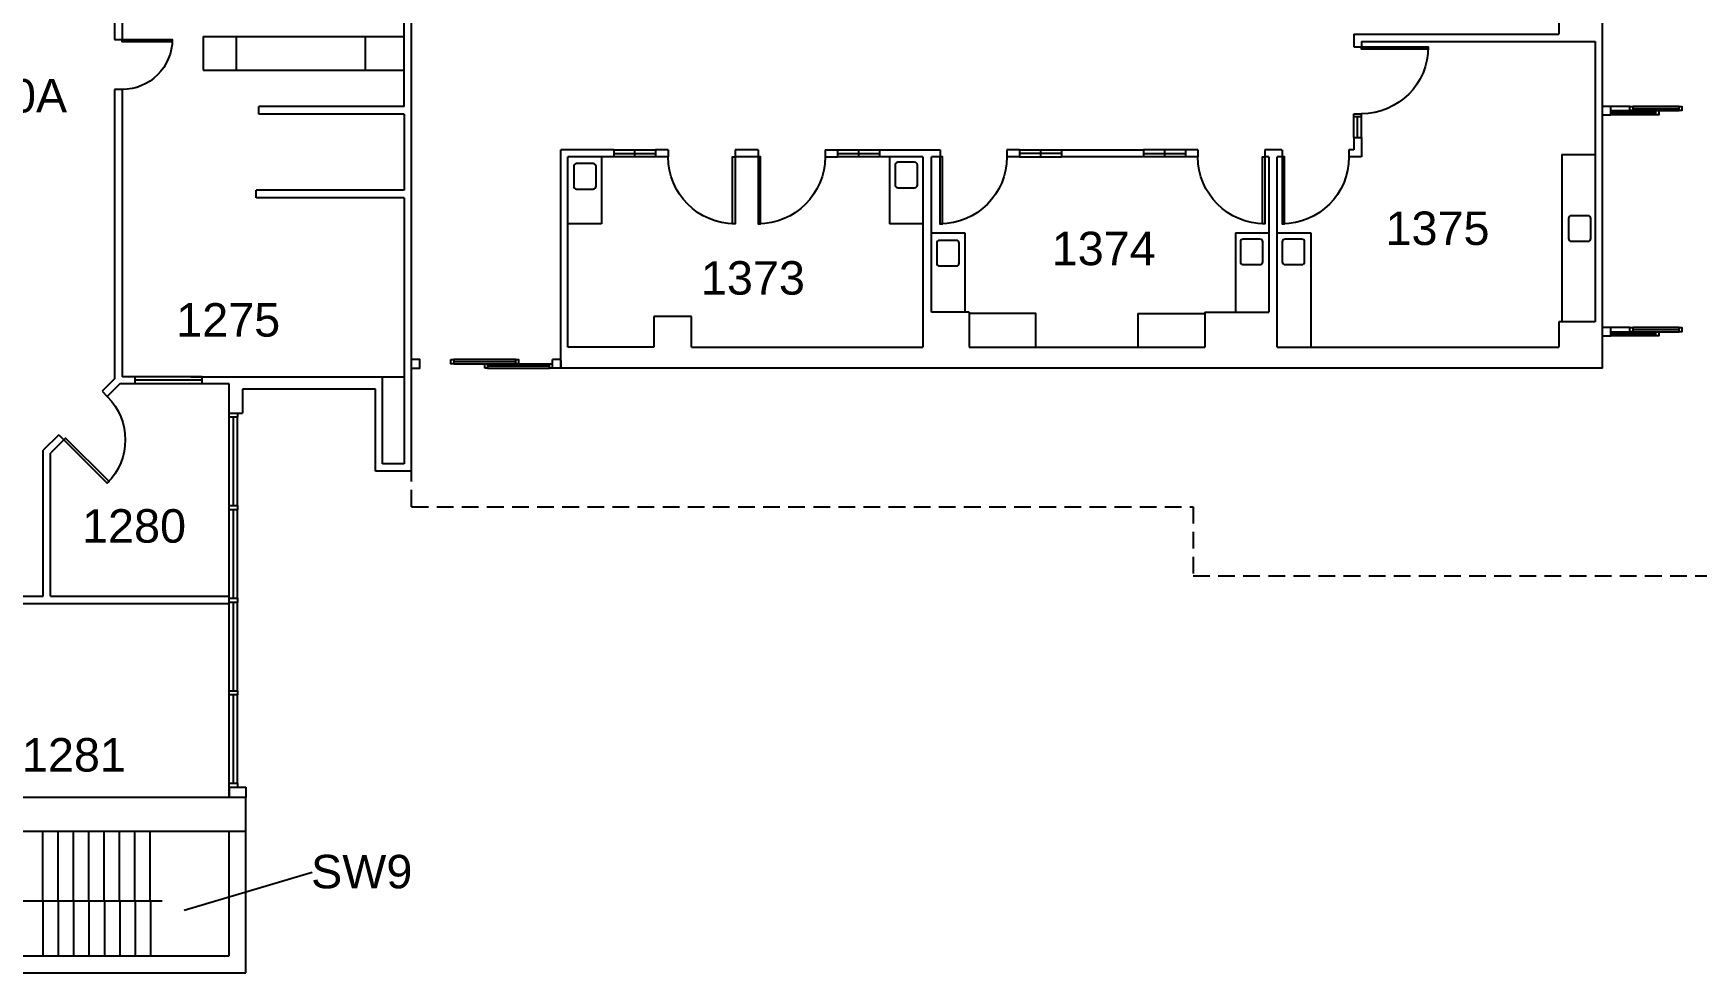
# Model space of a CAD drawing. Header units: inches. Extents: x -59 to 5745, y -269 to 4477.
# Drawn here: x 3283 to 4475, y 208 to 882 of the extents above; entities that cross this region are included whole.
import ezdxf

# ---------------------------------------------------------------- set-up
doc = ezdxf.new("R2010")
doc.units = ezdxf.units.IN
doc.header["$LTSCALE"] = 96
doc.header["$MEASUREMENT"] = 0
doc.linetypes.add('DASHED4', pattern=[0.1875, 0.125, -0.0625])
doc.layers.get('0').update_dxf_attribs({"linetype": 'CONTINUOUS'})
for name, color, linetype in [('A-ANNO-ROOM', 4, 'CONTINUOUS'), ('A-DOOR', 2, 'CONTINUOUS'), ('A-FLOR-CASE', 3, 'CONTINUOUS'), ('A-FLOR-PFIX', 2, 'CONTINUOUS'), ('A-FLOR-STRS', 2, 'CONTINUOUS'), ('A-GLAZ', 2, 'CONTINUOUS'), ('A-GLAZ-SILL', 1, 'CONTINUOUS'), ('A-WALL-ABOVE', 8, 'DASHED4'), ('A-WALL-FULL', 6, 'CONTINUOUS')]:
    doc.layers.add(name, color=color, linetype=linetype)
doc.styles.add('Arial', font='arial.ttf')

# ---------------------------------------------------------------- blocks, each defined once
blk = doc.blocks.new('*U100')
for p, q in [((0, 0), (0, 0)), ((-48, 0), (-48, 0))]:
    blk.add_line(p, q)
blk.add_lwpolyline([(0, 0), (0, 48), (-1.75, 48), (-1.75, 0)], close=True)
blk.add_arc((0, 0), 48, 90, 180)
blk = doc.blocks.new('*U107')
for p, q in [((0, 0), (0, 0)), ((-48, 0), (-48, 0))]:
    blk.add_line(p, q)
blk.add_lwpolyline([(0, 0), (0, 48), (-1.75, 48), (-1.75, 0)], close=True)
blk.add_arc((0, 0), 48, 90, 180)
blk = doc.blocks.new('*U108')
for p, q in [((0, 0), (0, 0)), ((48, 0), (48, 0))]:
    blk.add_line(p, q)
blk.add_lwpolyline([(0, 0), (0, 48), (1.75, 48), (1.75, 0)], close=True)
blk.add_arc((0, 0), 48, 0, 90)
blk = doc.blocks.new('*U109')
for p, q in [((0, 0), (0, 0)), ((48, 0), (48, 0))]:
    blk.add_line(p, q)
blk.add_lwpolyline([(0, 0), (0, 48), (1.75, 48), (1.75, 0)], close=True)
blk.add_arc((0, 0), 48, 0, 90)
blk = doc.blocks.new('*U117')
for p, q in [((0, 0), (0, 0)), ((-36, 0), (-36, 0))]:
    blk.add_line(p, q)
blk.add_lwpolyline([(0, 0), (0, 36), (-1.75, 36), (-1.75, 0)], close=True)
blk.add_arc((0, 0), 36, 90, 180)
blk = doc.blocks.new('*U121')
for p, q in [((0, 0), (0, 0)), ((44, 0), (44, 0))]:
    blk.add_line(p, q)
blk.add_lwpolyline([(0, 0), (0, 44), (1.75, 44), (1.75, 0)], close=True)
blk.add_arc((0, 0), 44, 0, 90)

msp = doc.modelspace()

# ---------------------------------------------------------------- linework, layer by layer
at = {"layer": 'A-ANNO-ROOM'}
msp.add_line((3482.7, 280.1), (3390.9, 253), dxfattribs=at)
at = {"layer": 'A-FLOR-CASE'}
for p, q in [((3404.5, 879.4), (3548.7, 879.4)), ((3404.5, 879.4), (3404.5, 855.4)), ((3428.5, 855.4), (3428.5, 879.4)), ((3520.6, 879.4), (3520.6, 855.4)), ((3404.5, 855.4), (3548.7, 855.4)), ((3690.1, 793.1), (3690.1, 745.1)), ((3896.6, 793.1), (3896.6, 745.1)), ((4378.5, 794.8), (4378.5, 674.8)), ((4378.5, 794.8), (4402.5, 794.8)), ((3690.1, 745.1), (3666.1, 745.1)), ((3920.6, 745.1), (3896.6, 745.1)), ((3926.6, 738.8), (3950.6, 738.8)), ((3950.6, 738.8), (3950.6, 681.8)), ((4144.6, 738.8), (4144.6, 681.8)), ((4144.6, 738.8), (4168.6, 738.8)), ((4174.6, 738.8), (4198.6, 738.8)), ((4198.6, 738.8), (4198.6, 656.8)), ((4074.6, 680.8), (4074.6, 656.8)), ((4074.6, 680.8), (4122.6, 680.8))]:
    msp.add_line(p, q, dxfattribs=at)
msp.add_lwpolyline([(4001.6, 656.8), (4001.6, 680.8), (3953.6, 680.8)], dxfattribs=at)
at = {"layer": 'A-FLOR-PFIX'}
for points in [[(3684.2, 788.4), (3672.2, 788.4, 0.414214), (3670.2, 786.4), (3670.2, 772.1, 0.414214), (3672.2, 770.1), (3684.2, 770.1, 0.414214), (3686.2, 772.1), (3686.2, 786.4, 0.414214)], [(3914.6, 789.3), (3902.6, 789.3, 0.414214), (3900.6, 787.3), (3900.6, 773, 0.414214), (3902.6, 771), (3914.6, 771, 0.414214), (3916.6, 773), (3916.6, 787.3, 0.414214)], [(4397.4, 751), (4385.4, 751, 0.414214), (4383.4, 749), (4383.4, 734.7, 0.414214), (4385.4, 732.7), (4397.4, 732.7, 0.414214), (4399.4, 734.7), (4399.4, 749, 0.414214)], [(3944.5, 733.3), (3932.5, 733.3, 0.414214), (3930.5, 731.3), (3930.5, 717, 0.414214), (3932.5, 715), (3944.5, 715, 0.414214), (3946.5, 717), (3946.5, 731.3, 0.414214)], [(4162.2, 734.2), (4150.2, 734.2, 0.414214), (4148.2, 732.2), (4148.2, 717.9, 0.414214), (4150.2, 715.9), (4162.2, 715.9, 0.414214), (4164.2, 717.9), (4164.2, 732.2, 0.414214)], [(4192.2, 734.2), (4180.2, 734.2, 0.414214), (4178.2, 732.2), (4178.2, 717.9, 0.414214), (4180.2, 715.9), (4192.2, 715.9, 0.414214), (4194.2, 717.9), (4194.2, 732.2, 0.414214)]]:
    msp.add_lwpolyline(points, format="xyb", close=True, dxfattribs=at)
at = {"layer": 'A-FLOR-STRS'}
for p, q in [((3289.6, 259.8), (3289.6, 309.3)), ((3300.6, 259.8), (3300.6, 309.3)), ((3311.6, 259.8), (3311.6, 309.3)), ((3322.6, 259.8), (3322.6, 309.3)), ((3333.6, 259.8), (3333.6, 309.3)), ((3344.6, 259.8), (3344.6, 309.3)), ((3355.6, 259.8), (3355.6, 309.3)), ((3366.6, 259.8), (3366.6, 309.3)), ((3267.7, 259.8), (3375.1, 259.8)), ((3289.7, 259.8), (3289.7, 220.3)), ((3300.7, 259.8), (3300.7, 220.3)), ((3311.7, 259.8), (3311.7, 220.3)), ((3322.7, 259.8), (3322.7, 220.3)), ((3333.7, 259.8), (3333.7, 220.3)), ((3344.7, 259.8), (3344.7, 220.3)), ((3355.7, 259.8), (3355.7, 220.3)), ((3366.7, 259.8), (3366.7, 220.3))]:
    msp.add_line(p, q, dxfattribs=at)
at = {"layer": 'A-GLAZ'}
for p, q in [((4446.1, 824.8), (4413.7, 824.8)), ((4429.4, 827.8), (4462.7, 827.8)), ((4229.6, 807.1), (4229.6, 822.1)), ((4232.2, 807.1), (4232.2, 822.1)), ((4234.9, 807.1), (4234.9, 822.1)), ((3698.9, 798.3), (3728.9, 798.3)), ((3698.9, 795.7), (3728.9, 795.7)), ((3728.9, 793.1), (3698.9, 793.1)), ((3713.9, 798.3), (3713.9, 793.1)), ((3859.4, 798.3), (3889.4, 798.3)), ((3859.4, 795.7), (3889.4, 795.7)), ((3889.4, 793.1), (3859.4, 793.1)), ((3874.4, 798.3), (3874.4, 793.1)), ((3989.8, 798.3), (4019.8, 798.3)), ((4019.8, 795.7), (3989.8, 795.7)), ((3989.8, 793.1), (4019.8, 793.1)), ((4004.8, 798.3), (4004.8, 793.1)), ((4108.7, 798.3), (4078.7, 798.3)), ((4078.7, 795.7), (4108.7, 795.7)), ((4108.7, 793.1), (4078.7, 793.1)), ((4093.7, 798.3), (4093.7, 793.1)), ((4429.4, 669.3), (4462.7, 669.3)), ((4446.1, 666.3), (4413.7, 666.3)), ((3628.7, 646.3), (3584.2, 646.3)), ((3403.8, 635.6), (3355.8, 635.6)), ((3403.8, 633), (3355.8, 633)), ((3608.4, 643.3), (3652.9, 643.3)), ((3403.8, 630.4), (3355.8, 630.4)), ((3423.2, 543.2), (3423.2, 606.5)), ((3426.2, 543.2), (3426.2, 606.5)), ((3429.2, 543.2), (3429.2, 606.5)), ((3423.2, 476.8), (3423.2, 540.2)), ((3426.2, 476.8), (3426.2, 540.2)), ((3429.2, 476.8), (3429.2, 540.2)), ((3423.2, 410.4), (3423.2, 473.8)), ((3426.2, 410.4), (3426.2, 473.8)), ((3429.2, 410.4), (3429.2, 473.8)), ((3423.2, 344.3), (3423.2, 407.4)), ((3426.2, 344.3), (3426.2, 407.4)), ((3429.2, 344.3), (3429.2, 407.4))]:
    msp.add_line(p, q, dxfattribs=at)
at = {"layer": 'A-GLAZ-SILL'}
for p, q in [((4427.4, 829.3), (4413.7, 829.3)), ((4413.7, 826.3), (4462.7, 826.3)), ((4446.1, 823.3), (4413.7, 823.3)), ((4462.7, 829.3), (4429.4, 829.3)), ((4427.4, 670.8), (4413.7, 670.8)), ((4462.7, 670.8), (4429.4, 670.8)), ((4413.7, 667.8), (4462.7, 667.8)), ((4446.1, 664.8), (4413.7, 664.8)), ((3628.7, 647.8), (3584.2, 647.8)), ((3584.2, 644.8), (3652.9, 644.8)), ((3608.4, 641.8), (3652.9, 641.8))]:
    msp.add_line(p, q, dxfattribs=at)
at = {"layer": 'A-WALL-ABOVE'}
for p, q in [((3554, 542.4), (3554, 567.8)), ((3554, 542.4), (4114.2, 542.4)), ((4114.2, 542.4), (4114.2, 492.9)), ((4114.2, 492.9), (4567.7, 492.9))]:
    msp.add_line(p, q, dxfattribs=at)
at = {"layer": 'A-WALL-FULL'}
for p, q in [((3548.7, 829.2), (3548.7, 1043.6)), ((3341.1, 944.4), (3341.1, 877.4)), ((3346.4, 944.4), (3346.4, 877.4)), ((4376.4, 913.7), (4376.4, 881.1)), ((4407.7, 641.8), (4407.7, 913.7)), ((3554, 567.8), (3554, 894.8)), ((3341.1, 877.4), (3346.4, 877.4)), ((4229.6, 881.1), (4376.4, 881.1)), ((4229.6, 881.1), (4229.6, 872.1)), ((4229.6, 872.1), (4234.9, 872.1)), ((4234.9, 875.9), (4402.5, 875.9)), ((4234.9, 875.9), (4234.9, 872.1)), ((4402.5, 875.9), (4402.5, 674.8)), ((3341.1, 841.4), (3341.1, 634.1)), ((3346.4, 841.4), (3341.1, 841.4)), ((3346.4, 841.4), (3346.4, 635.6)), ((3548.7, 829.2), (3444.5, 829.2)), ((3444.5, 823.9), (3444.5, 829.2)), ((3548.7, 823.9), (3444.5, 823.9)), ((3548.7, 823.9), (3548.7, 769.2)), ((4229.6, 824.1), (4234.9, 824.1)), ((4229.6, 822.1), (4229.6, 824.1)), ((4234.9, 822.1), (4234.9, 824.1)), ((4229.6, 822.1), (4234.9, 822.1)), ((4229.6, 807.1), (4229.6, 798.3)), ((4229.6, 807.1), (4234.9, 807.1)), ((4234.9, 807.1), (4234.9, 793.1)), ((3698.9, 798.3), (3660.9, 798.3)), ((3698.9, 793.1), (3666.1, 793.1)), ((3666.1, 656.8), (3666.1, 793.1)), ((3698.9, 798.3), (3698.9, 793.1)), ((3737.9, 798.3), (3728.9, 798.3)), ((3728.9, 798.3), (3728.9, 793.1)), ((3737.9, 793.1), (3728.9, 793.1)), ((3737.9, 798.3), (3737.9, 793.1)), ((3802.4, 798.3), (3785.9, 798.3)), ((3785.9, 798.3), (3785.9, 793.1)), ((3802.4, 793.1), (3785.9, 793.1)), ((3802.4, 798.3), (3802.4, 793.1)), ((3850.4, 798.3), (3850.4, 793.1)), ((3850.4, 798.3), (3859.4, 798.3)), ((3850.4, 793.1), (3859.4, 793.1)), ((3859.4, 798.3), (3859.4, 793.1)), ((3889.4, 798.3), (3889.4, 793.1)), ((3889.4, 798.3), (3932.9, 798.3)), ((3920.6, 793.1), (3889.4, 793.1)), ((3920.6, 793.1), (3920.6, 656.8)), ((3932.9, 793.1), (3926.6, 793.1)), ((3926.6, 681.8), (3926.6, 793.1)), ((3932.9, 798.3), (3932.9, 793.1)), ((3980.8, 798.3), (3980.8, 793.1)), ((3989.8, 798.3), (3980.8, 798.3)), ((3989.8, 793.1), (3980.8, 793.1)), ((3989.8, 798.3), (3989.8, 793.1)), ((4019.8, 798.3), (4019.8, 793.1)), ((4019.8, 798.3), (4078.7, 798.3)), ((4078.7, 793.1), (4019.8, 793.1)), ((4078.7, 798.3), (4078.7, 793.1)), ((4117.7, 798.3), (4108.7, 798.3)), ((4108.7, 798.3), (4108.7, 793.1)), ((4117.7, 793.1), (4108.7, 793.1)), ((4117.7, 798.3), (4117.7, 793.1)), ((4177.9, 798.3), (4165.7, 798.3)), ((4165.7, 798.3), (4165.7, 793.1)), ((4168.6, 793.1), (4165.7, 793.1)), ((4168.6, 793.1), (4168.6, 681.8)), ((4178, 793.1), (4174.6, 793.1)), ((4174.6, 656.8), (4174.6, 793.1)), ((4178, 798.3), (4178, 793.1)), ((4229.6, 798.3), (4225.9, 798.3)), ((4225.9, 798.3), (4225.9, 793.1)), ((4234.9, 793.1), (4225.9, 793.1)), ((3548.7, 769.2), (3442.5, 769.2)), ((3442.5, 763.9), (3442.5, 769.2)), ((3548.7, 763.9), (3442.5, 763.9)), ((3548.7, 763.9), (3548.7, 573.1)), ((3953.6, 681.8), (3926.6, 681.8)), ((3953.6, 681.8), (3953.6, 656.8)), ((4122.6, 681.8), (4168.6, 681.8)), ((4122.6, 681.8), (4122.6, 656.8)), ((3754.6, 678.8), (3727.6, 678.8)), ((3727.6, 678.8), (3727.6, 656.8)), ((3754.6, 656.8), (3754.6, 678.8)), ((4402.5, 674.8), (4376.5, 674.8)), ((4376.5, 674.8), (4376.5, 656.8)), ((3727.6, 656.8), (3666.1, 656.8)), ((3754.6, 656.8), (3920.6, 656.8)), ((3953.6, 656.8), (4122.6, 656.8)), ((4174.6, 656.8), (4376.5, 656.8)), ((3660.9, 647.8), (3654.9, 647.8)), ((3654.9, 641.8), (3654.9, 647.8)), ((3660.9, 647.1), (3660.9, 641.8)), ((3341.1, 634.1), (3332.1, 625.1)), ((3355.8, 635.6), (3346.4, 635.6)), ((3355.8, 630.4), (3355.8, 635.6)), ((3395.7, 635.6), (3548.7, 635.6)), ((3403.8, 630.4), (3403.8, 635.6)), ((3533.2, 573.1), (3533.2, 635.6)), ((3332.1, 625.1), (3335.8, 621.4)), ((3344.8, 630.4), (3335.8, 621.4)), ((3355.8, 630.4), (3344.8, 630.4)), ((3423.2, 630.4), (3395.7, 630.4)), ((3432.7, 626.7), (3432.7, 609.5)), ((3528, 626.7), (3432.7, 626.7)), ((3528, 567.8), (3528, 626.7)), ((3301, 594), (3289.9, 582.9)), ((3304.7, 590.3), (3295.2, 580.7)), ((3301, 594), (3304.7, 590.3)), ((3289.9, 478.2), (3289.9, 582.9)), ((3295.2, 478.2), (3295.2, 580.7)), ((3548.7, 573.1), (3533.2, 573.1)), ((3554, 567.8), (3528, 567.8)), ((3272.5, 478.2), (3289.9, 478.2)), ((3295.2, 478.2), (3423.2, 478.2)), ((3272.5, 473), (3423.2, 473)), ((3423.2, 333.8), (3423.2, 344.3)), ((3423.2, 341.3), (3423.2, 333.8)), ((3435.2, 341.3), (3435.2, 333.8)), ((3435.2, 341.3), (3435.2, 336.8)), ((3423.1, 220.3), (3423.1, 309.8)), ((3435.2, 208.3), (3435.2, 309.8)), ((3179.2, 220.3), (3423.1, 220.3)), ((3167.2, 208.3), (3435.2, 208.3))]:
    msp.add_line(p, q, dxfattribs=at)
for points in [[(4407.7, 823.3), (4413.7, 823.3), (4413.7, 829.3), (4407.7, 829.3)], [(3660.9, 641.8), (3660.9, 798.3)], [(4407.7, 664.8), (4413.7, 664.8), (4413.7, 670.8), (4407.7, 670.8)], [(3554, 641.8), (3560, 641.8), (3560, 647.8), (3554, 647.8)], [(4407.7, 641.8), (3652.9, 641.8), (3652.9, 644.8), (3654.9, 644.8)], [(3429.2, 609.5), (3429.2, 606.5), (3423.2, 606.5), (3423.2, 630.4)], [(3423.2, 609.5), (3432.7, 609.5)], [(3423.2, 344.3), (3429.2, 344.3), (3429.2, 341.3)], [(3423.2, 341.3), (3423.2, 341.3), (3435.2, 341.3)]]:
    msp.add_lwpolyline(points, dxfattribs=at)
for points in [[(4427.4, 829.3), (4429.4, 829.3), (4429.4, 826.3), (4427.4, 826.3)], [(4446.1, 823.3), (4446.1, 826.3), (4448.1, 826.3), (4448.1, 823.3)], [(4462.7, 829.3), (4464.7, 829.3), (4464.7, 826.3), (4462.7, 826.3)], [(4427.4, 670.8), (4429.4, 670.8), (4429.4, 667.8), (4427.4, 667.8)], [(4462.7, 670.8), (4464.7, 670.8), (4464.7, 667.8), (4462.7, 667.8)], [(4446.1, 664.8), (4446.1, 667.8), (4448.1, 667.8), (4448.1, 664.8)], [(3582.2, 647.8), (3584.2, 647.8), (3584.2, 644.8), (3582.2, 644.8)], [(3606.4, 641.8), (3606.4, 644.8), (3608.4, 644.8), (3608.4, 641.8)], [(3628.7, 647.8), (3630.7, 647.8), (3630.7, 644.8), (3628.7, 644.8)], [(3423.2, 540.2), (3423.2, 543.2), (3429.2, 543.2), (3429.2, 540.2)], [(3423.2, 473.8), (3423.2, 476.8), (3429.2, 476.8), (3429.2, 473.8)], [(3423.2, 407.4), (3423.2, 410.4), (3429.2, 410.4), (3429.2, 407.4)], [(3071.2, 313.3), (3071.2, 313.3), (3071.2, 309.8), (3435.2, 309.8), (3435.2, 333.8), (3071.2, 333.8), (3071.2, 321.3), (3071.2, 321.3)]]:
    msp.add_lwpolyline(points, close=True, dxfattribs=at)

# ---------------------------------------------------------------- block references
at = {"layer": 'A-DOOR', "xscale": -1}
for name, p, rotation in [('*U117', (3346.4, 877.4), 270), ('*U100', (4234.9, 872.1), 270), ('*U107', (3785.9, 793.2), 180), ('*U108', (3802.4, 793.2), 180), ('*U109', (3932.8, 793.2), 180), ('*U107', (4165.7, 793.2), 180), ('*U108', (4178, 793.1), 180), ('*U121', (3304.7, 590.3), 225.0000000000275)]:
    msp.add_blockref(name, p, dxfattribs=dict(at, rotation=rotation))

# ---------------------------------------------------------------- texts
at = {"layer": 'A-ANNO-ROOM', "style": 'Arial'}
for s, p in [('1230A', (3210.1, 825)), ('1375', (4252.2, 730)), ('1374', (4012.9, 715.5)), ('1373', (3761.4, 694.4)), ('1275', (3385.2, 664.3)), ('1280', (3317.7, 516.6)), ('1281', (3274.6, 352.5)), ('SW9', (3481.9, 268.8))]:
    msp.add_text(s, height=24, dxfattribs=at).set_placement(p)

doc.saveas('drawing.dxf')
